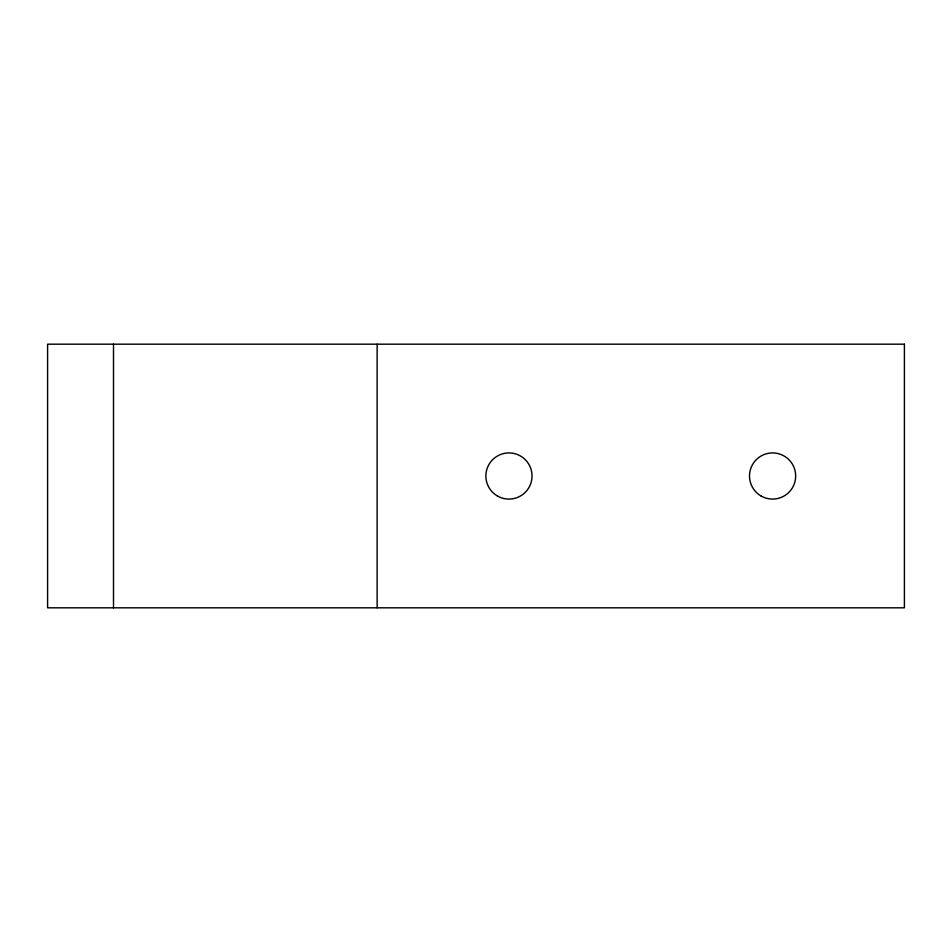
<?xml version="1.0" encoding="UTF-8"?>
<svg xmlns="http://www.w3.org/2000/svg" width="952" height="952" viewBox="0 0 952 952"><rect width="100%" height="100%" fill="white"/><g stroke="black" fill="none" stroke-linecap="round" stroke-linejoin="round"><path stroke-width="1.43" d="M377.135 344.184L377.135 607.816M113.502 344.184L113.502 607.816M904.4 344.184L47.6 344.184L47.6 607.816L904.4 607.816L904.4 344.184M497.42 495.98A23.062 23.062 0 0 0 532.025 476A23.062 23.062 0 0 0 497.42 456.02A23.062 23.062 0 0 0 497.42 495.98M761.053 495.98A23.062 23.062 0 0 0 795.658 476A23.062 23.062 0 0 0 761.053 456.02A23.062 23.062 0 0 0 761.053 495.98"/></g></svg>
